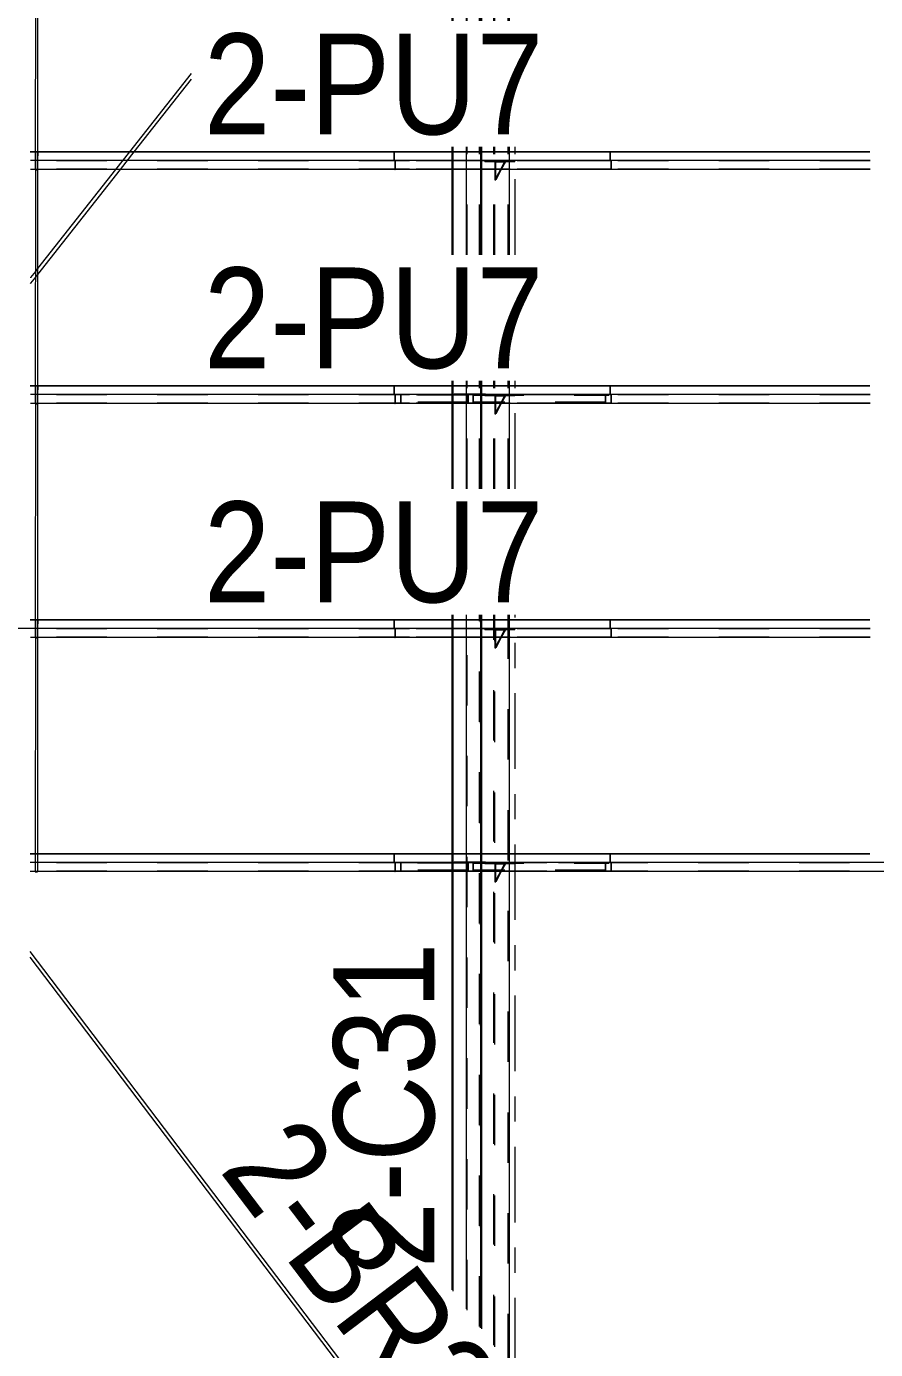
# Model space of a CAD drawing. Header units: millimetres. Extents: x -72 to 1100, y -472 to 348.
# Drawn here: x 88.9 to 122.6, y 9.3 to 61.8 of the extents above; entities that cross this region are included whole.
import ezdxf

# ---------------------------------------------------------------- set-up
doc = ezdxf.new("R2010")
doc.units = ezdxf.units.MM
for name, pattern in [('XKITLINE00', [0]), ('XKITLINE02', [4, 2, -2]), ('XKITLINE03', [6, 3, -1, 1, -1])]:
    doc.linetypes.add(name, pattern=pattern)
for name, color, linetype, lineweight in [('Part', 2, 'Continuous', 0), ('PartMark', 7, 'Continuous', 0), ('S-grid', 1, 'Continuous', 0)]:
    doc.layers.add(name, color=color, linetype=linetype, lineweight=lineweight)
doc.styles.add('ARIAL', font='ARIAL.TTF')

# ---------------------------------------------------------------- blocks, each defined once
blk = doc.blocks.new('*A12')
at = {"layer": 'Part', "color": 7, "linetype": 'XKITLINE02', "lineweight": 0}
for p, q in [((106.442, 47.179), (103.576, 47.179)), ((103.576, 47.179), (103.576, 47.164)), ((106.431, 47.164), (103.576, 47.164)), ((103.776, 46.893), (103.776, 47.164)), ((106.442, 46.893), (103.776, 46.893)), ((103.786, 46.893), (103.786, 47.179)), ((106.232, 47.164), (106.232, 47.179)), ((106.431, 46.893), (106.431, 47.164)), ((106.442, 47.179), (106.442, 46.893))]:
    blk.add_line(p, q, dxfattribs=at)
blk = doc.blocks.new('*A18')
at = {"layer": 'Part', "color": 7, "linetype": 'XKITLINE02', "lineweight": 0}
for p, q in [((108.288, 56.464), (107.109, 56.464)), ((107.109, 56.464), (107.109, 56.429)), ((108.288, 56.429), (107.109, 56.429)), ((107.331, 56.429), (107.331, 56.464)), ((107.36, 56.429), (107.36, 56.464)), ((107.929, 56.464), (107.929, 56.429)), ((108.254, 56.429), (108.254, 56.464)), ((108.288, 56.429), (108.288, 56.464))]:
    blk.add_line(p, q, dxfattribs=at)
blk = doc.blocks.new('*A19')
at = {"layer": 'Part', "color": 7, "linetype": 'XKITLINE02', "lineweight": 0}
for p, q in [((107.503, 56.429), (107.503, 56.12)), ((107.886, 56.429), (107.503, 56.429)), ((107.503, 56.429), (107.535, 56.429)), ((107.535, 55.714), (107.535, 56.429)), ((107.535, 56.429), (107.918, 56.429)), ((107.886, 56.429), (107.721, 56.12)), ((107.918, 56.429), (107.752, 56.12)), ((107.886, 56.429), (107.918, 56.429))]:
    blk.add_line(p, q, dxfattribs=at)
at = {"layer": 'Part', "color": 2, "linetype": 'XKITLINE00', "lineweight": 0}
for p, q in [((107.503, 56.12), (107.503, 55.714)), ((107.721, 56.12), (107.503, 55.714)), ((107.503, 55.714), (107.535, 55.714)), ((107.752, 56.12), (107.535, 55.714))]:
    blk.add_line(p, q, dxfattribs=at)
blk = doc.blocks.new('*A100')
at = {"layer": 'Part', "color": 7, "linetype": 'XKITLINE02', "lineweight": 0}
for p, q in [((103.508, 56.821), (103.508, 56.464)), ((103.511, 56.821), (103.508, 56.821)), ((103.509, 56.809), (103.511, 56.809)), ((103.511, 56.809), (103.509, 56.809)), ((122.385, 56.464), (103.508, 56.464)), ((103.542, 56.477), (103.509, 56.477)), ((103.541, 56.464), (103.541, 56.133)), ((103.541, 56.133), (103.539, 56.133)), ((103.539, 56.133), (103.539, 56.12)), ((122.384, 56.133), (103.539, 56.133)), ((103.539, 56.12), (103.542, 56.12)), ((103.542, 56.12), (103.539, 56.12))]:
    blk.add_line(p, q, dxfattribs=at)
at = {"layer": 'Part', "color": 2, "linetype": 'XKITLINE00', "lineweight": 0}
for p, q in [((103.509, 56.477), (103.509, 56.809)), ((103.511, 56.809), (103.511, 56.821)), ((122.375, 56.821), (103.511, 56.821)), ((122.375, 56.809), (103.511, 56.809)), ((103.542, 56.12), (103.542, 56.477)), ((122.385, 56.477), (103.542, 56.477)), ((122.384, 56.12), (103.542, 56.12))]:
    blk.add_line(p, q, dxfattribs=at)
blk = doc.blocks.new('*A101')
at = {"layer": 'Part', "color": 7, "linetype": 'XKITLINE02', "lineweight": 0}
for p, q in [((103.508, 47.536), (103.508, 47.179)), ((103.511, 47.536), (103.508, 47.536)), ((103.509, 47.523), (103.511, 47.523)), ((103.511, 47.523), (103.509, 47.523)), ((122.385, 47.179), (103.508, 47.179)), ((103.542, 47.191), (103.509, 47.191)), ((103.541, 46.847), (103.539, 46.847)), ((103.539, 46.847), (103.539, 46.834)), ((122.384, 46.847), (103.539, 46.847)), ((103.539, 46.834), (103.542, 46.834)), ((103.542, 46.834), (103.539, 46.834)), ((103.541, 47.179), (103.541, 46.847))]:
    blk.add_line(p, q, dxfattribs=at)
at = {"layer": 'Part', "color": 2, "linetype": 'XKITLINE00', "lineweight": 0}
for p, q in [((103.509, 47.191), (103.509, 47.523)), ((103.511, 47.523), (103.511, 47.536)), ((122.375, 47.536), (103.511, 47.536)), ((122.375, 47.523), (103.511, 47.523)), ((103.542, 46.834), (103.542, 47.191)), ((122.385, 47.191), (103.542, 47.191)), ((122.384, 46.834), (103.542, 46.834))]:
    blk.add_line(p, q, dxfattribs=at)
blk = doc.blocks.new('*A102')
at = {"layer": 'Part', "color": 7, "linetype": 'XKITLINE02', "lineweight": 0}
for p, q in [((103.508, 38.25), (103.508, 37.893)), ((103.511, 38.25), (103.508, 38.25)), ((122.385, 37.893), (103.508, 37.893)), ((103.509, 38.237), (103.511, 38.237)), ((103.511, 38.237), (103.509, 38.237)), ((103.542, 37.906), (103.509, 37.906)), ((103.541, 37.893), (103.541, 37.561)), ((103.541, 37.561), (103.539, 37.561)), ((103.539, 37.561), (103.539, 37.549)), ((122.384, 37.561), (103.539, 37.561)), ((103.539, 37.549), (103.542, 37.549)), ((103.542, 37.549), (103.539, 37.549))]:
    blk.add_line(p, q, dxfattribs=at)
at = {"layer": 'Part', "color": 2, "linetype": 'XKITLINE00', "lineweight": 0}
for p, q in [((103.509, 37.906), (103.509, 38.237)), ((103.511, 38.237), (103.511, 38.25)), ((122.375, 38.25), (103.511, 38.25)), ((122.375, 38.237), (103.511, 38.237)), ((103.542, 37.549), (103.542, 37.906)), ((122.385, 37.906), (103.542, 37.906)), ((122.384, 37.549), (103.542, 37.549))]:
    blk.add_line(p, q, dxfattribs=at)
blk = doc.blocks.new('*A103')
at = {"layer": 'Part', "color": 7, "linetype": 'XKITLINE02', "lineweight": 0}
for p, q in [((103.508, 28.964), (103.508, 28.607)), ((103.511, 28.964), (103.508, 28.964)), ((103.509, 28.951), (103.511, 28.951)), ((103.511, 28.951), (103.509, 28.951)), ((169.569, 28.607), (103.508, 28.607)), ((103.542, 28.62), (103.509, 28.62)), ((103.541, 28.607), (103.541, 28.276)), ((103.541, 28.276), (103.539, 28.276)), ((103.539, 28.276), (103.539, 28.263)), ((169.569, 28.276), (103.539, 28.276)), ((103.539, 28.263), (103.542, 28.263)), ((103.542, 28.263), (103.539, 28.263))]:
    blk.add_line(p, q, dxfattribs=at)
at = {"layer": 'Part', "color": 2, "linetype": 'XKITLINE00', "lineweight": 0}
for p, q in [((103.509, 28.62), (103.509, 28.951)), ((103.511, 28.951), (103.511, 28.964)), ((122.375, 28.964), (103.511, 28.964)), ((122.375, 28.951), (103.511, 28.951)), ((103.542, 28.263), (103.542, 28.62)), ((169.57, 28.62), (103.542, 28.62)), ((169.57, 28.263), (103.542, 28.263))]:
    blk.add_line(p, q, dxfattribs=at)
blk = doc.blocks.new('*A104')
at = {"layer": 'Part', "color": 7, "linetype": 'XKITLINE02', "lineweight": 0}
for p, q in [((106.898, 78.044), (106.02, 78.044)), ((106.02, 78.036), (106.361, 78.036)), ((106.361, 78.036), (106.361, 75.854)), ((107.46, 77.789), (106.361, 78.036)), ((106.405, 62.021), (106.405, 78.036)), ((106.405, 78.036), (106.935, 78.036)), ((107.504, 77.789), (106.405, 78.036)), ((106.898, 62.021), (106.898, 78.044)), ((106.935, 78.036), (106.898, 78.044)), ((106.93, 77.789), (106.93, 77.475)), ((106.93, 77.789), (106.967, 77.78)), ((107.46, 77.789), (106.93, 77.789)), ((106.935, 62.021), (106.935, 78.036)), ((106.967, 77.78), (106.967, 77.473)), ((108.071, 77.78), (106.967, 77.78)), ((107.46, 62.021), (107.46, 77.789)), ((107.504, 62.021), (107.504, 77.789)), ((108.034, 77.789), (107.504, 77.789)), ((108.034, 62.021), (108.034, 77.789)), ((108.034, 77.789), (108.071, 77.78)), ((108.071, 77.78), (108.071, 77.346)), ((105.794, 77.124), (105.794, 75.88)), ((105.831, 77.121), (105.831, 75.879)), ((105.794, 75.393), (105.794, 74.691)), ((105.831, 75.393), (105.831, 74.691)), ((106.361, 75.393), (106.361, 74.691)), ((106.93, 75.393), (106.93, 74.691)), ((106.967, 75.393), (106.967, 74.691)), ((108.071, 75.393), (108.071, 74.691)), ((106.361, 73.788), (106.361, 73.561)), ((105.794, 73.068), (105.794, 72.841)), ((105.831, 73.115), (105.831, 72.887)), ((106.361, 73.163), (106.361, 73.092)), ((105.794, 66.107), (105.794, 65.406)), ((105.831, 66.107), (105.831, 65.406)), ((106.361, 66.107), (106.361, 65.406)), ((106.93, 66.107), (106.93, 65.406)), ((106.967, 66.107), (106.967, 65.406)), ((108.071, 66.107), (108.071, 65.406)), ((105.794, 56.821), (105.794, 56.12)), ((105.831, 56.821), (105.831, 56.12)), ((106.361, 56.821), (106.361, 56.12)), ((106.405, 52.736), (106.405, 57.021)), ((106.898, 52.736), (106.898, 57.021)), ((106.93, 56.821), (106.93, 56.12)), ((106.935, 52.736), (106.935, 57.021)), ((106.967, 56.821), (106.967, 56.12)), ((107.46, 52.736), (107.46, 57.021)), ((107.504, 52.736), (107.504, 57.021)), ((108.034, 52.736), (108.034, 57.021)), ((108.071, 56.821), (108.071, 56.12)), ((105.794, 47.536), (105.794, 46.834)), ((105.831, 47.536), (105.831, 46.834)), ((106.361, 47.536), (106.361, 46.834)), ((106.405, 43.45), (106.405, 47.736)), ((106.898, 43.45), (106.898, 47.736)), ((106.93, 47.536), (106.93, 46.834)), ((106.935, 43.45), (106.935, 47.736)), ((106.967, 47.536), (106.967, 46.834)), ((107.46, 43.45), (107.46, 47.736)), ((107.504, 43.45), (107.504, 47.736)), ((108.034, 43.45), (108.034, 47.736)), ((108.071, 47.536), (108.071, 46.834)), ((106.405, 10.854), (106.405, 38.45)), ((106.898, 10.204), (106.898, 38.45)), ((106.935, 10.156), (106.935, 38.45)), ((107.46, 9.463), (107.46, 38.45)), ((107.504, 9.405), (107.504, 38.45)), ((108.034, 8.707), (108.034, 38.45)), ((105.794, 38.25), (105.794, 37.549)), ((105.831, 38.25), (105.831, 37.549)), ((106.361, 38.25), (106.361, 37.549)), ((106.93, 38.25), (106.93, 37.549)), ((106.967, 38.25), (106.967, 37.549)), ((108.071, 38.25), (108.071, 37.549)), ((105.794, 28.964), (105.794, 28.263)), ((105.831, 28.964), (105.831, 28.263)), ((106.361, 28.964), (106.361, 28.263)), ((106.93, 28.964), (106.93, 28.263)), ((106.967, 28.964), (106.967, 28.263)), ((108.071, 28.964), (108.071, 28.263)), ((105.794, 3.057), (105.794, 2.824)), ((105.831, 3.009), (105.831, 2.776)), ((106.361, 2.311), (106.361, 2.078)), ((106.405, 0.143), (106.405, 2.583)), ((106.898, 0.143), (106.898, 1.934)), ((106.935, 0.143), (106.935, 1.885)), ((108.034, 0.143), (108.034, 1.809)), ((107.46, 0.143), (107.46, 1.374)), ((107.504, 0.143), (107.504, 1.407)), ((108.071, 0.143), (105.794, 0.143))]:
    blk.add_line(p, q, dxfattribs=at)
at = {"layer": 'Part', "color": 2, "linetype": 'XKITLINE00', "lineweight": 0}
for p, q in [((106.93, 77.475), (106.93, 75.393)), ((106.967, 77.473), (106.967, 75.393)), ((108.071, 77.346), (108.071, 75.393)), ((105.794, 75.88), (105.794, 75.393)), ((105.831, 75.879), (105.831, 75.393)), ((106.361, 75.854), (106.361, 75.393)), ((105.794, 74.691), (105.794, 73.068)), ((105.831, 74.691), (105.831, 73.115)), ((106.361, 74.691), (106.361, 73.788)), ((106.93, 74.691), (106.93, 66.107)), ((106.967, 74.691), (106.967, 66.107)), ((108.071, 74.691), (108.071, 66.107)), ((106.361, 73.561), (106.361, 73.163)), ((106.361, 73.092), (106.361, 66.107)), ((105.794, 72.841), (105.794, 66.107)), ((105.831, 72.887), (105.831, 66.107)), ((105.794, 65.406), (105.794, 62.021)), ((105.831, 65.406), (105.831, 62.021)), ((106.361, 65.406), (106.361, 62.021)), ((106.93, 65.406), (106.93, 62.021)), ((106.967, 65.406), (106.967, 62.021)), ((108.071, 65.406), (108.071, 62.021)), ((105.794, 57.021), (105.794, 56.821)), ((105.831, 57.021), (105.831, 56.821)), ((106.361, 57.021), (106.361, 56.821)), ((106.93, 57.021), (106.93, 56.821)), ((106.967, 57.021), (106.967, 56.821)), ((108.071, 57.021), (108.071, 56.821)), ((105.794, 56.12), (105.794, 52.736)), ((105.831, 56.12), (105.831, 52.736)), ((106.361, 56.12), (106.361, 52.736)), ((106.93, 56.12), (106.93, 52.736)), ((106.967, 56.12), (106.967, 52.736)), ((108.071, 56.12), (108.071, 52.736)), ((105.794, 47.736), (105.794, 47.536)), ((105.831, 47.736), (105.831, 47.536)), ((106.361, 47.736), (106.361, 47.536)), ((106.93, 47.736), (106.93, 47.536)), ((106.967, 47.736), (106.967, 47.536)), ((108.071, 47.736), (108.071, 47.536)), ((105.794, 46.834), (105.794, 43.45)), ((105.831, 46.834), (105.831, 43.45)), ((106.361, 46.834), (106.361, 43.45)), ((106.93, 46.834), (106.93, 43.45)), ((106.967, 46.834), (106.967, 43.45)), ((108.071, 46.834), (108.071, 43.45)), ((105.794, 38.45), (105.794, 38.25)), ((105.831, 38.45), (105.831, 38.25)), ((106.361, 38.45), (106.361, 38.25)), ((106.93, 38.45), (106.93, 38.25)), ((106.967, 38.45), (106.967, 38.25)), ((108.071, 38.45), (108.071, 38.25)), ((105.794, 37.549), (105.794, 28.964)), ((105.831, 37.549), (105.831, 28.964)), ((106.361, 37.549), (106.361, 28.964)), ((106.93, 37.549), (106.93, 28.964)), ((106.967, 37.549), (106.967, 28.964)), ((108.071, 37.549), (108.071, 28.964)), ((105.794, 28.263), (105.794, 11.659)), ((105.831, 28.263), (105.831, 11.61)), ((106.361, 28.263), (106.361, 10.912)), ((106.93, 28.263), (106.93, 10.161)), ((106.967, 28.263), (106.967, 10.113)), ((108.071, 28.263), (108.071, 8.658)), ((105.794, 3.388), (105.794, 3.057)), ((105.831, 3.34), (105.831, 3.009)), ((105.794, 2.824), (105.794, 0.143)), ((105.831, 2.776), (105.831, 0.143)), ((106.361, 2.641), (106.361, 2.311)), ((106.361, 2.078), (106.361, 0.143)), ((106.93, 1.891), (106.93, 0.143)), ((106.967, 1.842), (106.967, 0.143)), ((108.071, 1.837), (108.071, 0.143))]:
    blk.add_line(p, q, dxfattribs=at)
blk = doc.blocks.new('*A106')
at = {"layer": 'Part', "color": 7, "linetype": 'XKITLINE02', "lineweight": 0}
for p, q in [((112.025, 28.607), (106.646, 28.607)), ((106.646, 28.321), (106.646, 28.607)), ((106.653, 28.593), (112.025, 28.593)), ((106.653, 28.321), (106.653, 28.593)), ((106.785, 28.607), (106.785, 28.593)), ((111.886, 28.607), (111.886, 28.321)), ((111.893, 28.321), (111.893, 28.593)), ((112.025, 28.593), (112.025, 28.607)), ((111.893, 28.321), (106.646, 28.321)), ((111.886, 28.321), (111.893, 28.321))]:
    blk.add_line(p, q, dxfattribs=at)
blk = doc.blocks.new('*A107')
at = {"layer": 'Part', "color": 7, "linetype": 'XKITLINE02', "lineweight": 0}
for p, q in [((112.025, 47.179), (106.646, 47.179)), ((106.646, 46.893), (106.646, 47.179)), ((111.893, 46.893), (106.646, 46.893)), ((106.653, 47.164), (112.025, 47.164)), ((106.653, 46.893), (106.653, 47.164)), ((106.785, 47.179), (106.785, 47.164)), ((111.886, 47.179), (111.886, 46.893)), ((111.886, 46.893), (111.893, 46.893)), ((111.893, 46.893), (111.893, 47.164)), ((112.025, 47.164), (112.025, 47.179))]:
    blk.add_line(p, q, dxfattribs=at)
blk = doc.blocks.new('*A111')
at = {"layer": 'Part', "color": 7, "linetype": 'XKITLINE02', "lineweight": 0}
for p, q in [((106.442, 28.607), (103.576, 28.607)), ((103.576, 28.607), (103.576, 28.593)), ((106.431, 28.593), (103.576, 28.593)), ((103.776, 28.321), (103.776, 28.593)), ((103.786, 28.321), (103.786, 28.607)), ((106.232, 28.593), (106.232, 28.607)), ((106.431, 28.321), (106.431, 28.593)), ((106.442, 28.607), (106.442, 28.321)), ((106.442, 28.321), (103.776, 28.321))]:
    blk.add_line(p, q, dxfattribs=at)
blk = doc.blocks.new('*A112')
at = {"layer": 'Part', "color": 7, "linetype": 'XKITLINE02', "lineweight": 0}
for p, q in [((107.503, 28.571), (107.503, 28.263)), ((107.886, 28.571), (107.503, 28.571)), ((107.503, 28.571), (107.535, 28.571)), ((107.535, 27.857), (107.535, 28.571)), ((107.535, 28.571), (107.918, 28.571)), ((107.886, 28.571), (107.721, 28.263)), ((107.918, 28.571), (107.752, 28.263)), ((107.886, 28.571), (107.918, 28.571))]:
    blk.add_line(p, q, dxfattribs=at)
at = {"layer": 'Part', "color": 2, "linetype": 'XKITLINE00', "lineweight": 0}
for p, q in [((107.503, 28.263), (107.503, 27.857)), ((107.721, 28.263), (107.503, 27.857)), ((107.503, 27.857), (107.535, 27.857)), ((107.752, 28.263), (107.535, 27.857))]:
    blk.add_line(p, q, dxfattribs=at)
blk = doc.blocks.new('*A113')
at = {"layer": 'Part', "color": 7, "linetype": 'XKITLINE02', "lineweight": 0}
for p, q in [((108.288, 28.607), (107.109, 28.607)), ((107.109, 28.607), (107.109, 28.571)), ((108.288, 28.571), (107.109, 28.571)), ((107.331, 28.571), (107.331, 28.607)), ((107.36, 28.571), (107.36, 28.607)), ((107.929, 28.607), (107.929, 28.571)), ((108.254, 28.571), (108.254, 28.607)), ((108.288, 28.571), (108.288, 28.607))]:
    blk.add_line(p, q, dxfattribs=at)
blk = doc.blocks.new('*A114')
at = {"layer": 'Part', "color": 7, "linetype": 'XKITLINE02', "lineweight": 0}
for p, q in [((107.503, 37.857), (107.503, 37.549)), ((107.886, 37.857), (107.503, 37.857)), ((107.503, 37.857), (107.535, 37.857)), ((107.535, 37.143), (107.535, 37.857)), ((107.535, 37.857), (107.918, 37.857)), ((107.886, 37.857), (107.721, 37.549)), ((107.918, 37.857), (107.752, 37.549)), ((107.886, 37.857), (107.918, 37.857))]:
    blk.add_line(p, q, dxfattribs=at)
at = {"layer": 'Part', "color": 2, "linetype": 'XKITLINE00', "lineweight": 0}
for p, q in [((107.503, 37.549), (107.503, 37.143)), ((107.721, 37.549), (107.503, 37.143)), ((107.752, 37.549), (107.535, 37.143)), ((107.503, 37.143), (107.535, 37.143))]:
    blk.add_line(p, q, dxfattribs=at)
blk = doc.blocks.new('*A115')
at = {"layer": 'Part', "color": 7, "linetype": 'XKITLINE02', "lineweight": 0}
for p, q in [((108.288, 37.893), (107.109, 37.893)), ((107.109, 37.893), (107.109, 37.857)), ((108.288, 37.857), (107.109, 37.857)), ((107.331, 37.857), (107.331, 37.893)), ((107.36, 37.857), (107.36, 37.893)), ((107.929, 37.893), (107.929, 37.857)), ((108.254, 37.857), (108.254, 37.893)), ((108.288, 37.857), (108.288, 37.893))]:
    blk.add_line(p, q, dxfattribs=at)
blk = doc.blocks.new('*A116')
at = {"layer": 'Part', "color": 7, "linetype": 'XKITLINE02', "lineweight": 0}
for p, q in [((107.503, 47.143), (107.503, 46.834)), ((107.886, 47.143), (107.503, 47.143)), ((107.503, 47.143), (107.535, 47.143)), ((107.535, 46.429), (107.535, 47.143)), ((107.535, 47.143), (107.918, 47.143)), ((107.886, 47.143), (107.721, 46.834)), ((107.918, 47.143), (107.752, 46.834)), ((107.886, 47.143), (107.918, 47.143))]:
    blk.add_line(p, q, dxfattribs=at)
at = {"layer": 'Part', "color": 2, "linetype": 'XKITLINE00', "lineweight": 0}
for p, q in [((107.503, 46.834), (107.503, 46.429)), ((107.721, 46.834), (107.503, 46.429)), ((107.752, 46.834), (107.535, 46.429)), ((107.503, 46.429), (107.535, 46.429))]:
    blk.add_line(p, q, dxfattribs=at)
blk = doc.blocks.new('*A117')
at = {"layer": 'Part', "color": 7, "linetype": 'XKITLINE02', "lineweight": 0}
for p, q in [((108.288, 47.179), (107.109, 47.179)), ((107.109, 47.179), (107.109, 47.143)), ((108.288, 47.143), (107.109, 47.143)), ((107.331, 47.143), (107.331, 47.179)), ((107.36, 47.143), (107.36, 47.179)), ((107.929, 47.179), (107.929, 47.143)), ((108.254, 47.143), (108.254, 47.179)), ((108.288, 47.143), (108.288, 47.179))]:
    blk.add_line(p, q, dxfattribs=at)
blk = doc.blocks.new('*A123')
at = {"layer": 'Part', "color": 2, "linetype": 'XKITLINE00', "lineweight": 0}
for p, q in [((95.458, 59.936), (93.007, 56.821)), ((95.458, 59.708), (93.186, 56.821)), ((92.455, 56.12), (89.361, 52.19)), ((92.634, 56.12), (89.361, 51.962)), ((89.276, 52.081), (89.086, 51.84)), ((89.086, 51.612), (89.075, 51.599)), ((89.086, 51.84), (89.076, 51.827)), ((89.276, 51.853), (89.086, 51.612))]:
    blk.add_line(p, q, dxfattribs=at)
at = {"layer": 'Part', "color": 7, "linetype": 'XKITLINE02', "lineweight": 0}
for p, q in [((93.007, 56.821), (92.455, 56.12)), ((93.186, 56.821), (92.634, 56.12)), ((89.361, 52.19), (89.276, 52.081)), ((89.361, 51.962), (89.276, 51.853))]:
    blk.add_line(p, q, dxfattribs=at)
blk = doc.blocks.new('*A124')
at = {"layer": 'Part', "color": 2, "linetype": 'XKITLINE00', "lineweight": 0}
for p, q in [((106.93, 1.327), (89.066, 24.865)), ((106.93, 1.56), (89.067, 25.098))]:
    blk.add_line(p, q, dxfattribs=at)
blk = doc.blocks.new('*A126')
at = {"layer": 'Part', "color": 2, "linetype": 'XKITLINE00', "lineweight": 0}
for p, q in [((89.081, 56.821), (89.071, 56.821)), ((89.081, 56.809), (89.071, 56.809)), ((89.271, 56.821), (89.081, 56.821)), ((89.271, 56.809), (89.081, 56.809)), ((112.08, 56.821), (89.367, 56.821)), ((112.08, 56.809), (89.367, 56.809)), ((112.077, 56.477), (112.077, 56.809)), ((112.08, 56.809), (112.08, 56.821)), ((112.11, 56.477), (89.081, 56.477)), ((112.11, 56.477), (112.11, 56.12)), ((112.11, 56.12), (89.08, 56.12))]:
    blk.add_line(p, q, dxfattribs=at)
at = {"layer": 'Part', "color": 7, "linetype": 'XKITLINE02', "lineweight": 0}
for p, q in [((89.081, 56.821), (89.071, 56.821)), ((89.081, 56.809), (89.071, 56.809)), ((89.367, 56.821), (89.081, 56.821)), ((89.367, 56.809), (89.081, 56.809)), ((112.077, 56.821), (112.077, 56.464)), ((112.11, 56.464), (89.081, 56.464)), ((112.11, 56.133), (112.11, 56.464)), ((112.11, 56.133), (89.08, 56.133)), ((112.108, 56.12), (112.108, 56.133))]:
    blk.add_line(p, q, dxfattribs=at)
blk = doc.blocks.new('*A127')
at = {"layer": 'Part', "color": 2, "linetype": 'XKITLINE00', "lineweight": 0}
for p, q in [((89.081, 47.536), (89.071, 47.536)), ((89.081, 47.523), (89.071, 47.523)), ((89.271, 47.536), (89.081, 47.536)), ((89.271, 47.523), (89.081, 47.523)), ((112.08, 47.536), (89.367, 47.536)), ((112.08, 47.523), (89.367, 47.523)), ((112.077, 47.191), (112.077, 47.523)), ((112.08, 47.523), (112.08, 47.536)), ((112.11, 46.834), (89.08, 46.834)), ((112.11, 47.191), (89.081, 47.191)), ((112.11, 47.191), (112.11, 46.834))]:
    blk.add_line(p, q, dxfattribs=at)
at = {"layer": 'Part', "color": 7, "linetype": 'XKITLINE02', "lineweight": 0}
for p, q in [((89.081, 47.536), (89.071, 47.536)), ((89.081, 47.523), (89.071, 47.523)), ((89.367, 47.536), (89.081, 47.536)), ((89.367, 47.523), (89.081, 47.523)), ((112.077, 47.536), (112.077, 47.179)), ((112.11, 46.847), (89.08, 46.847)), ((112.11, 47.179), (89.081, 47.179)), ((112.108, 46.834), (112.108, 46.847)), ((112.11, 46.847), (112.11, 47.179))]:
    blk.add_line(p, q, dxfattribs=at)
blk = doc.blocks.new('*A128')
at = {"layer": 'Part', "color": 7, "linetype": 'XKITLINE02', "lineweight": 0}
for p, q in [((112.11, 37.893), (46.049, 37.893)), ((89.367, 38.25), (89.071, 38.25)), ((89.367, 38.237), (89.071, 38.237)), ((112.077, 38.25), (112.077, 37.893)), ((112.11, 37.561), (112.11, 37.893)), ((112.11, 37.561), (89.08, 37.561)), ((112.108, 37.549), (112.108, 37.561))]:
    blk.add_line(p, q, dxfattribs=at)
at = {"layer": 'Part', "color": 2, "linetype": 'XKITLINE00', "lineweight": 0}
for p, q in [((112.11, 37.906), (46.082, 37.906)), ((89.271, 38.25), (89.071, 38.25)), ((89.271, 38.237), (89.071, 38.237)), ((112.08, 38.25), (89.367, 38.25)), ((112.08, 38.237), (89.367, 38.237)), ((112.077, 37.906), (112.077, 38.237)), ((112.08, 38.237), (112.08, 38.25)), ((112.11, 37.906), (112.11, 37.549)), ((112.11, 37.549), (89.08, 37.549))]:
    blk.add_line(p, q, dxfattribs=at)
blk = doc.blocks.new('*A129')
at = {"layer": 'Part', "color": 2, "linetype": 'XKITLINE00', "lineweight": 0}
for p, q in [((89.271, 28.964), (89.071, 28.964)), ((89.271, 28.951), (89.071, 28.951)), ((112.08, 28.964), (89.356, 28.964)), ((112.08, 28.951), (89.356, 28.951)), ((112.077, 28.62), (112.077, 28.951)), ((112.08, 28.951), (112.08, 28.964)), ((112.11, 28.62), (89.07, 28.62)), ((112.11, 28.62), (112.11, 28.263)), ((112.11, 28.263), (89.07, 28.263))]:
    blk.add_line(p, q, dxfattribs=at)
at = {"layer": 'Part', "color": 7, "linetype": 'XKITLINE02', "lineweight": 0}
for p, q in [((89.356, 28.964), (89.071, 28.964)), ((89.356, 28.951), (89.071, 28.951)), ((112.077, 28.964), (112.077, 28.607)), ((112.11, 28.607), (89.07, 28.607)), ((112.11, 28.276), (112.11, 28.607)), ((112.11, 28.276), (89.07, 28.276)), ((112.108, 28.263), (112.108, 28.276))]:
    blk.add_line(p, q, dxfattribs=at)
blk = doc.blocks.new('*A188')
at = {"layer": 'Part', "color": 7, "linetype": 'XKITLINE02', "lineweight": 0}
for p, q in [((89.281, 38.256), (89.28, 37.541)), ((89.281, 38.256), (89.296, 38.258)), ((89.291, 38.254), (89.281, 38.256)), ((89.32, 38.253), (89.291, 38.254)), ((89.296, 38.258), (89.328, 38.259)), ((89.351, 38.253), (89.32, 38.253)), ((89.356, 38.257), (89.328, 38.259)), ((89.367, 38.255), (89.351, 38.253)), ((89.366, 37.906), (89.366, 37.549)), ((89.27, 28.62), (89.27, 28.263)), ((89.356, 28.62), (89.355, 28.263))]:
    blk.add_line(p, q, dxfattribs=at)
at = {"layer": 'Part', "color": 2, "linetype": 'XKITLINE00', "lineweight": 0}
for p, q in [((89.357, 38.257), (89.356, 38.257)), ((89.357, 38.257), (89.367, 38.255)), ((89.367, 38.255), (89.366, 37.906)), ((89.28, 37.541), (89.27, 28.62)), ((89.366, 37.549), (89.356, 28.62)), ((89.27, 28.258), (89.27, 28.263)), ((89.285, 28.26), (89.27, 28.258)), ((89.27, 28.258), (89.28, 28.255)), ((89.28, 28.255), (89.309, 28.254)), ((89.317, 28.26), (89.285, 28.26)), ((89.309, 28.254), (89.34, 28.255)), ((89.346, 28.259), (89.317, 28.26)), ((89.34, 28.255), (89.355, 28.257)), ((89.355, 28.257), (89.346, 28.259)), ((89.355, 28.257), (89.355, 28.263))]:
    blk.add_line(p, q, dxfattribs=at)
blk = doc.blocks.new('*A189')
at = {"layer": 'Part', "color": 7, "linetype": 'XKITLINE02', "lineweight": 0}
for p, q in [((89.281, 47.542), (89.28, 46.827)), ((89.281, 47.542), (89.296, 47.544)), ((89.291, 47.539), (89.281, 47.542)), ((89.32, 47.538), (89.291, 47.539)), ((89.296, 47.544), (89.328, 47.544)), ((89.351, 47.539), (89.32, 47.538)), ((89.356, 47.543), (89.328, 47.544)), ((89.367, 47.541), (89.351, 47.539)), ((89.366, 47.191), (89.366, 46.834)), ((89.27, 37.906), (89.27, 37.549)), ((89.356, 37.906), (89.355, 37.549))]:
    blk.add_line(p, q, dxfattribs=at)
at = {"layer": 'Part', "color": 2, "linetype": 'XKITLINE00', "lineweight": 0}
for p, q in [((89.357, 47.543), (89.356, 47.543)), ((89.357, 47.543), (89.367, 47.541)), ((89.367, 47.541), (89.366, 47.191)), ((89.28, 46.827), (89.27, 37.906)), ((89.366, 46.834), (89.356, 37.906)), ((89.27, 37.543), (89.27, 37.549)), ((89.285, 37.545), (89.27, 37.543)), ((89.27, 37.543), (89.28, 37.541)), ((89.28, 37.541), (89.309, 37.54)), ((89.317, 37.546), (89.285, 37.545)), ((89.309, 37.54), (89.34, 37.541)), ((89.346, 37.545), (89.317, 37.546)), ((89.34, 37.541), (89.355, 37.543)), ((89.355, 37.543), (89.346, 37.545)), ((89.355, 37.543), (89.355, 37.549))]:
    blk.add_line(p, q, dxfattribs=at)
blk = doc.blocks.new('*A190')
at = {"layer": 'Part', "color": 7, "linetype": 'XKITLINE02', "lineweight": 0}
for p, q in [((89.281, 56.827), (89.28, 56.116)), ((89.281, 56.827), (89.296, 56.829)), ((89.291, 56.825), (89.281, 56.827)), ((89.32, 56.824), (89.291, 56.825)), ((89.296, 56.829), (89.328, 56.83)), ((89.351, 56.825), (89.32, 56.824)), ((89.356, 56.829), (89.328, 56.83)), ((89.367, 56.827), (89.351, 56.825)), ((89.366, 56.477), (89.366, 56.12)), ((89.28, 56.116), (89.28, 56.113)), ((89.27, 47.191), (89.27, 46.834)), ((89.356, 47.191), (89.355, 46.834))]:
    blk.add_line(p, q, dxfattribs=at)
at = {"layer": 'Part', "color": 2, "linetype": 'XKITLINE00', "lineweight": 0}
for p, q in [((89.357, 56.829), (89.356, 56.829)), ((89.357, 56.829), (89.367, 56.827)), ((89.367, 56.827), (89.366, 56.477)), ((89.28, 56.113), (89.27, 47.191)), ((89.366, 56.12), (89.356, 47.191)), ((89.27, 46.829), (89.27, 46.834)), ((89.285, 46.831), (89.27, 46.829)), ((89.27, 46.829), (89.28, 46.827)), ((89.28, 46.827), (89.309, 46.826)), ((89.317, 46.832), (89.285, 46.831)), ((89.309, 46.826), (89.34, 46.826)), ((89.346, 46.831), (89.317, 46.832)), ((89.34, 46.826), (89.355, 46.828)), ((89.355, 46.828), (89.346, 46.831)), ((89.355, 46.828), (89.355, 46.834))]:
    blk.add_line(p, q, dxfattribs=at)
blk = doc.blocks.new('*A220')
at = {"layer": 'Part', "color": 7, "linetype": 'XKITLINE02', "lineweight": 0}
for p, q in [((89.281, 66.113), (89.28, 65.398)), ((89.281, 66.113), (89.296, 66.115)), ((89.291, 66.111), (89.281, 66.113)), ((89.32, 66.11), (89.291, 66.111)), ((89.296, 66.115), (89.328, 66.116)), ((89.351, 66.11), (89.32, 66.11)), ((89.356, 66.115), (89.328, 66.116)), ((89.367, 66.112), (89.351, 66.11)), ((89.366, 65.763), (89.366, 65.406)), ((89.27, 56.477), (89.27, 56.12)), ((89.356, 56.477), (89.355, 56.12))]:
    blk.add_line(p, q, dxfattribs=at)
at = {"layer": 'Part', "color": 2, "linetype": 'XKITLINE00', "lineweight": 0}
for p, q in [((89.357, 66.115), (89.356, 66.115)), ((89.357, 66.115), (89.367, 66.112)), ((89.367, 66.112), (89.366, 65.763)), ((89.28, 65.398), (89.27, 56.477)), ((89.366, 65.406), (89.356, 56.477)), ((89.27, 56.115), (89.27, 56.12)), ((89.285, 56.117), (89.27, 56.115)), ((89.27, 56.115), (89.28, 56.113)), ((89.28, 56.113), (89.309, 56.111)), ((89.317, 56.117), (89.285, 56.117)), ((89.309, 56.111), (89.34, 56.112)), ((89.346, 56.116), (89.317, 56.117)), ((89.34, 56.112), (89.355, 56.114)), ((89.355, 56.114), (89.346, 56.116)), ((89.355, 56.114), (89.355, 56.12))]:
    blk.add_line(p, q, dxfattribs=at)
blk = doc.blocks.new('*A298')
at = {"layer": 'S-grid', "color": 1, "linetype": 'XKITLINE03', "lineweight": 0}
for p, q in [((108.311, 52.736), (108.311, 57.021)), ((108.311, 43.45), (108.311, 47.736)), ((108.311, 8.342), (108.311, 38.45))]:
    blk.add_line(p, q, dxfattribs=at)
blk = doc.blocks.new('*A301')
at = {"layer": 'Part', "color": 7, "linetype": 'XKITLINE02', "lineweight": 0}
for p, q in [((107.132, 28.643), (106.458, 28.643)), ((106.458, 28.607), (106.458, 28.643)), ((107.132, 28.607), (106.458, 28.607)), ((106.503, 28.607), (106.503, 28.643)), ((106.659, 28.607), (106.659, 28.643)), ((106.881, 28.607), (106.881, 28.643)), ((107.132, 28.643), (107.132, 28.607))]:
    blk.add_line(p, q, dxfattribs=at)
blk = doc.blocks.new('*A302')
at = {"layer": 'Part', "color": 7, "linetype": 'XKITLINE02', "lineweight": 0}
for p, q in [((105.884, 28.607), (105.884, 28.643)), ((106.609, 28.643), (105.884, 28.643)), ((106.609, 28.607), (105.884, 28.607)), ((106.136, 28.643), (106.136, 28.607)), ((106.263, 28.607), (106.263, 28.643)), ((106.408, 28.607), (106.408, 28.643)), ((106.609, 28.607), (106.609, 28.643))]:
    blk.add_line(p, q, dxfattribs=at)
blk = doc.blocks.new('*A303')
at = {"layer": 'Part', "color": 7, "linetype": 'XKITLINE02', "lineweight": 0}
for p, q in [((107.132, 47.214), (106.458, 47.214)), ((106.458, 47.179), (106.458, 47.214)), ((107.132, 47.179), (106.458, 47.179)), ((106.503, 47.179), (106.503, 47.214)), ((106.659, 47.179), (106.659, 47.214)), ((106.881, 47.179), (106.881, 47.214)), ((107.132, 47.214), (107.132, 47.179))]:
    blk.add_line(p, q, dxfattribs=at)
blk = doc.blocks.new('*A304')
at = {"layer": 'Part', "color": 7, "linetype": 'XKITLINE02', "lineweight": 0}
for p, q in [((105.884, 47.179), (105.884, 47.214)), ((106.609, 47.214), (105.884, 47.214)), ((106.609, 47.179), (105.884, 47.179)), ((106.136, 47.214), (106.136, 47.179)), ((106.263, 47.179), (106.263, 47.214)), ((106.408, 47.179), (106.408, 47.214)), ((106.609, 47.179), (106.609, 47.214))]:
    blk.add_line(p, q, dxfattribs=at)
blk = doc.blocks.new('*A1008')
at = {"layer": 'PartMark', "color": 3, "style": 'ARIAL', "width": 0.85}
blk.add_text('2-PU7', height=4, dxfattribs=at).set_placement((95.958, 38.95))
blk = doc.blocks.new('*A1034')
at = {"layer": 'PartMark', "color": 3, "style": 'ARIAL', "width": 0.85}
blk.add_text('2-C31', height=4, rotation=90.0002, dxfattribs=at).set_placement((105.094, 12.517))
blk = doc.blocks.new('*A1039')
at = {"layer": 'PartMark', "color": 3, "style": 'ARIAL', "width": 0.85}
blk.add_text('2-BR28', height=4, rotation=-52.8038, dxfattribs=at).set_placement((96.535, 16.415))
blk = doc.blocks.new('*A1042')
at = {"layer": 'PartMark', "color": 3, "style": 'ARIAL', "width": 0.85}
blk.add_text('2-PU7', height=4, dxfattribs=at).set_placement((95.958, 57.521))
blk = doc.blocks.new('*A1043')
at = {"layer": 'PartMark', "color": 3, "style": 'ARIAL', "width": 0.85}
blk.add_text('2-PU7', height=4, dxfattribs=at).set_placement((95.958, 48.236))

msp = doc.modelspace()

# ---------------------------------------------------------------- block references
at = {"lineweight": 0}
for name in ['*A298', '*A104', '*A123', '*A124', '*A220', '*A1042', '*A126', '*A190', '*A100', '*A18', '*A19', '*A1043', '*A127', '*A189', '*A101', '*A12', '*A304', '*A303', '*A107', '*A117', '*A116', '*A1008', '*A128', '*A188', '*A102', '*A115', '*A114', '*A129', '*A103', '*A111', '*A302', '*A301', '*A106', '*A113', '*A112', '*A1034', '*A1039']:
    msp.add_blockref(name, (0, 0), dxfattribs=at)

doc.saveas('drawing.dxf')
